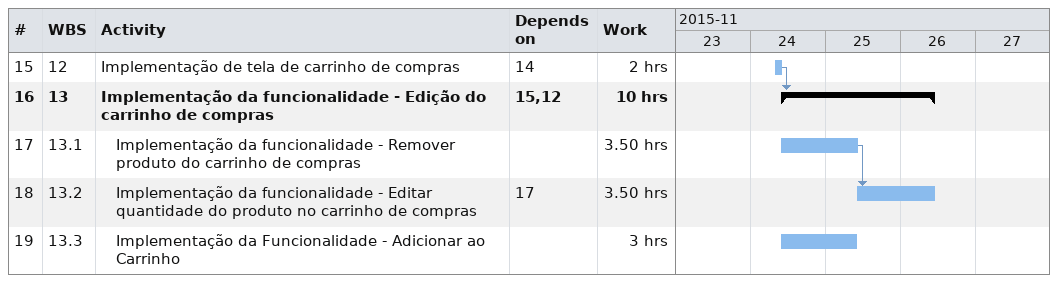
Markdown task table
| ID | WBS | Task | Start | Finish | Predecessors | Work (h) |
|---|---|---|---|---|---|---|
| 15 | 12 | Implementação de tela de carrinho de compras | 2015-11-24 | 2015-11-24 | 14 | 2 |
| 16 | 13 | **Implementação da funcionalidade - Edição do carrinho de compras** | 2015-11-24 | 2015-11-26 | 15, 12 | 10 |
| 17 | 13.1 | Implementação da funcionalidade - Remover produto do carrinho de compras | 2015-11-24 | 2015-11-25 |  | 3.50 |
| 18 | 13.2 | Implementação da funcionalidade - Editar quantidade do produto no carrinho de compras | 2015-11-25 | 2015-11-26 | 17 | 3.50 |
| 19 | 13.3 | Implementação da Funcionalidade - Adicionar ao Carrinho | 2015-11-24 | 2015-11-25 |  | 3 |
